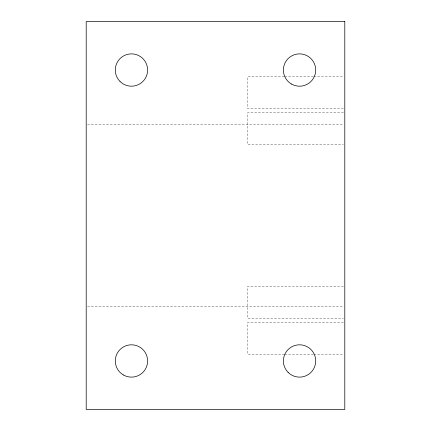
<?xml version="1.0" encoding="UTF-8"?>
<svg xmlns="http://www.w3.org/2000/svg" width="431" height="431" viewBox="0 0 431 431"><rect width="100%" height="100%" fill="white"/><g stroke="black" fill="none" stroke-linecap="round" stroke-linejoin="round"><path stroke-width="0.32" stroke-dasharray="2.15 1.62" d="M284.191 76.502L247.825 76.502L247.825 108.827L343.453 108.827M284.864 76.502L313.148 76.502M313.822 76.502L343.453 76.502M343.453 112.48L247.825 112.48L247.825 144.805L343.453 144.805M87.547 124.667L343.453 124.667M343.453 286.195L247.825 286.195L247.825 318.52L343.453 318.52M87.547 306.333L343.453 306.333M343.453 322.313L247.825 322.313L247.825 354.357L284.191 354.357M284.864 354.357L313.148 354.357M313.822 354.357L343.453 354.357"/><path stroke-width="0.65" d="M344.8 21.55L86.2 21.55L86.2 409.45L344.8 409.45L344.8 21.55M291.464 84.034A16.162 16.162 0 0 0 315.707 70.037A16.162 16.162 0 0 0 291.464 56.041A16.162 16.162 0 0 0 291.464 84.034M288.118 372.389A16.162 16.162 0 0 0 315.158 365.143A16.162 16.162 0 0 0 295.364 345.35A16.162 16.162 0 0 0 288.118 372.389M120.028 81.464A16.162 16.162 0 0 0 147.068 74.218A16.162 16.162 0 0 0 127.274 54.425A16.162 16.162 0 0 0 120.028 81.464M123.374 374.959A16.162 16.162 0 0 0 147.617 360.962A16.162 16.162 0 0 0 123.374 346.966A16.162 16.162 0 0 0 123.374 374.959"/></g></svg>
